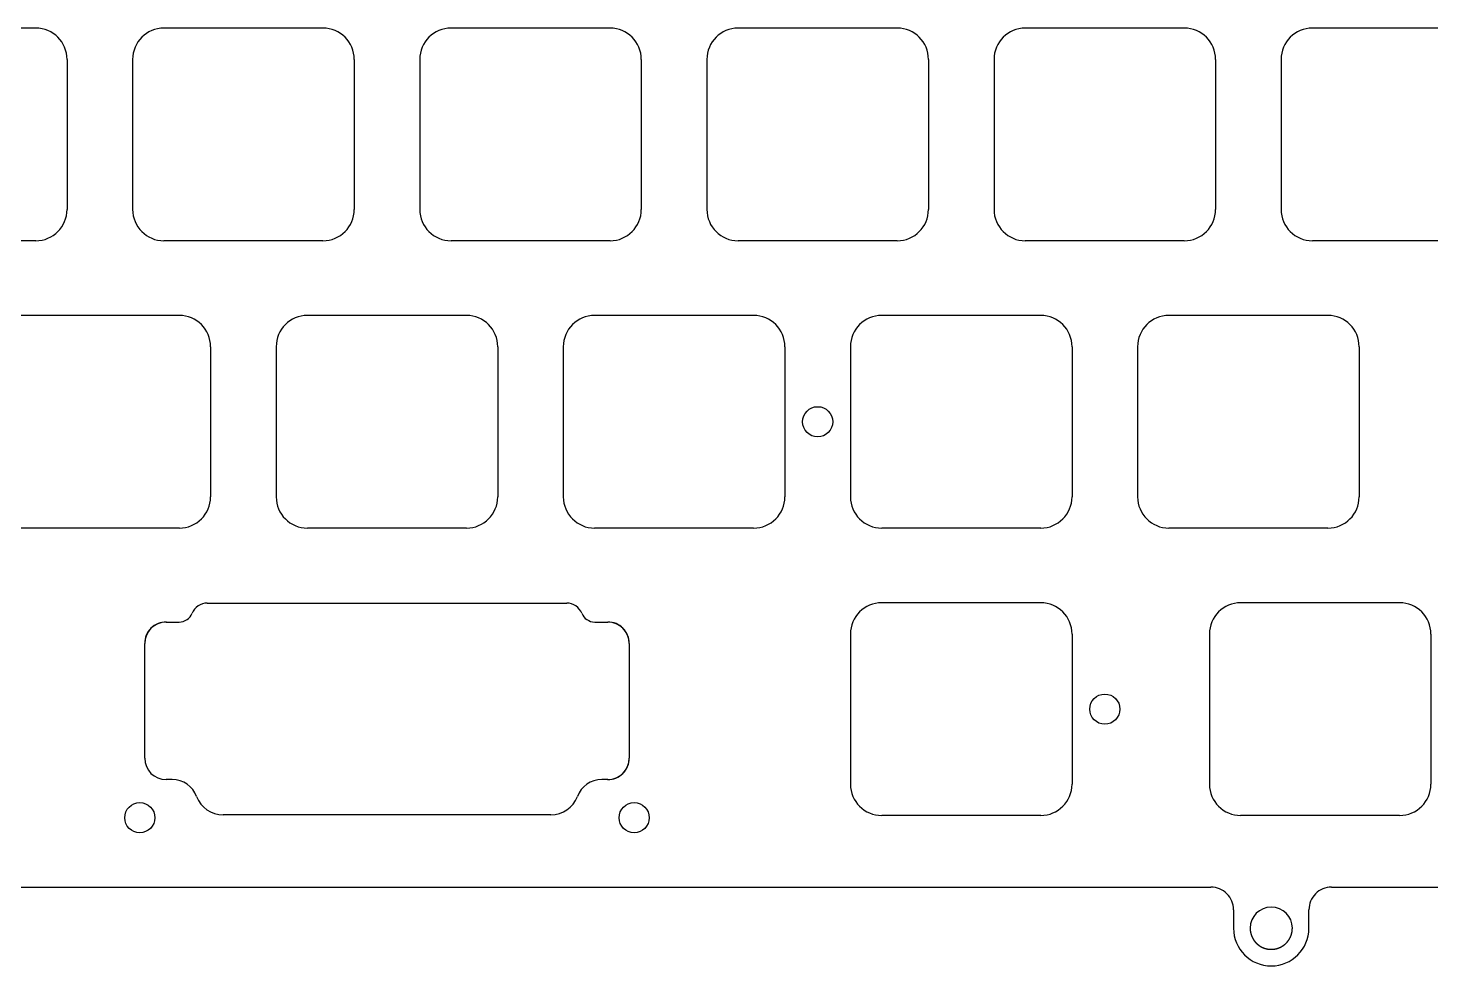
# Model space of a CAD drawing. Header units: millimetres. Extents: x -10 to 277, y -93 to 22.
# Drawn here: x 133.3 to 226.4, y -93.2 to -31 of the extents above; entities that cross this region are included whole.
import ezdxf

# ---------------------------------------------------------------- set-up
doc = ezdxf.new("R2010")
doc.units = ezdxf.units.MM
doc.layers.add('Edge.Cuts', color=53, linetype='CONTINUOUS', true_color=0xc8a339)

msp = doc.modelspace()

# ---------------------------------------------------------------- linework, layer by layer
at = {"layer": 'Edge.Cuts', "linetype": 'CONTINUOUS'}
for p, q in [((133.8625, -31.05), (123.3125, -31.05)), ((152.9125, -31.05), (142.3625, -31.05)), ((171.9625, -31.05), (161.4125, -31.05)), ((191.0125, -31.05), (180.4625, -31.05)), ((210.0625, -31.05), (199.5125, -31.05)), ((229.1125, -31.05), (218.5625, -31.05)), ((135.9375, -33.125), (135.9375, -43.075)), ((140.2875, -33.125), (140.2875, -43.075)), ((154.9875, -33.125), (154.9875, -43.075)), ((159.3375, -33.125), (159.3375, -43.075)), ((174.0375, -33.125), (174.0375, -43.075)), ((178.3875, -33.125), (178.3875, -43.075)), ((193.0875, -33.125), (193.0875, -43.075)), ((197.4375, -33.125), (197.4375, -43.075)), ((212.1375, -33.125), (212.1375, -43.075)), ((216.4875, -33.125), (216.4875, -43.075)), ((133.8625, -45.15), (123.3125, -45.15)), ((152.9125, -45.15), (142.3625, -45.15)), ((171.9625, -45.15), (161.4125, -45.15)), ((191.0125, -45.15), (180.4625, -45.15)), ((210.0625, -45.15), (199.5125, -45.15)), ((229.1125, -45.15), (218.5625, -45.15)), ((143.3875, -50.1), (132.8375, -50.1)), ((162.4375, -50.1), (151.8875, -50.1)), ((181.4875, -50.1), (170.9375, -50.1)), ((200.5375, -50.1), (189.9875, -50.1)), ((219.5875, -50.1), (209.0375, -50.1)), ((145.4625, -52.175), (145.4625, -62.125)), ((149.8125, -52.175), (149.8125, -62.125)), ((164.5125, -52.175), (164.5125, -62.125)), ((168.8625, -52.175), (168.8625, -62.125)), ((183.5625, -52.175), (183.5625, -62.125)), ((187.9125, -52.175), (187.9125, -62.125)), ((202.6125, -52.175), (202.6125, -62.125)), ((206.9625, -52.175), (206.9625, -62.125)), ((221.6625, -52.175), (221.6625, -62.125)), ((143.3875, -64.2), (132.8375, -64.2)), ((162.4375, -64.2), (151.8875, -64.2)), ((181.4875, -64.2), (170.9375, -64.2)), ((200.5375, -64.2), (189.9875, -64.2)), ((219.5875, -64.2), (209.0375, -64.2)), ((54.8705, -88), (211.8295, -88)), ((219.8295, -88), (270.6, -88)), ((213.3295, -89.5), (213.3295, -90.725023)), ((218.3295, -90.725023), (218.3295, -89.5)), ((214.4295, -90.725023), (214.42951, -90.730399)), ((214.42951, -90.730399), (214.42954, -90.735796)), ((214.42954, -90.735796), (214.429591, -90.741159)), ((214.429591, -90.741159), (214.429661, -90.746542)), ((214.429661, -90.746542), (214.429752, -90.751893)), ((214.429752, -90.751893), (214.429863, -90.757263)), ((214.429863, -90.757263), (214.429993, -90.762601)), ((214.429993, -90.762601), (214.430145, -90.76796)), ((214.430145, -90.76796), (214.430315, -90.773287)), ((214.430315, -90.773287), (214.430506, -90.778633)), ((214.430506, -90.778633), (214.430717, -90.78395)), ((214.430717, -90.78395), (214.430948, -90.789285)), ((214.430948, -90.789285), (214.431198, -90.794592)), ((214.431198, -90.794592), (214.43147, -90.799917)), ((214.43147, -90.799917), (214.43176, -90.805214)), ((214.43176, -90.805214), (214.432071, -90.810528)), ((214.432071, -90.810528), (214.432401, -90.815816)), ((214.432401, -90.815816), (214.432752, -90.821121)), ((214.432752, -90.821121), (214.433122, -90.8264)), ((214.433122, -90.8264), (214.433513, -90.831696)), ((214.433513, -90.831696), (214.433922, -90.836967)), ((214.433922, -90.836967), (214.434353, -90.842254)), ((214.434353, -90.842254), (214.434802, -90.847517)), ((214.434802, -90.847517), (214.435273, -90.852796)), ((214.435273, -90.852796), (214.435762, -90.858052)), ((214.435762, -90.858052), (214.436272, -90.863323)), ((214.436272, -90.863323), (214.436801, -90.868571)), ((214.436801, -90.868571), (214.437351, -90.873834)), ((214.437351, -90.873834), (214.437919, -90.879076)), ((214.437919, -90.879076), (214.43851, -90.884332)), ((214.43851, -90.884332), (214.439117, -90.889566)), ((214.439117, -90.889566), (214.439747, -90.894816)), ((214.439747, -90.894816), (214.440395, -90.900044)), ((214.440395, -90.900044), (214.441065, -90.905287)), ((214.441065, -90.905287), (214.441752, -90.910509)), ((214.441752, -90.910509), (214.442462, -90.915746)), ((214.442462, -90.915746), (214.443189, -90.920962)), ((214.443189, -90.920962), (214.443939, -90.926192)), ((214.443939, -90.926192), (214.444706, -90.931403)), ((214.444706, -90.931403), (214.445495, -90.936628)), ((214.445495, -90.936628), (214.446302, -90.941834)), ((214.446302, -90.941834), (214.447131, -90.947053)), ((214.447131, -90.947053), (214.447978, -90.952253)), ((214.447978, -90.952253), (214.448848, -90.957467)), ((214.448848, -90.957467), (214.449734, -90.962663)), ((214.449734, -90.962663), (214.450644, -90.967872)), ((214.450644, -90.967872), (214.45157, -90.973063)), ((214.45157, -90.973063), (214.45252, -90.978267)), ((214.45252, -90.978267), (214.453486, -90.983454)), ((214.453486, -90.983454), (214.454476, -90.988653)), ((214.454476, -90.988653), (214.455483, -90.993836)), ((214.455483, -90.993836), (214.456512, -90.99903)), ((214.456512, -90.99903), (214.457559, -91.004209)), ((214.457559, -91.004209), (214.458629, -91.0094)), ((214.458629, -91.0094), (214.459716, -91.014575)), ((214.459716, -91.014575), (214.460827, -91.019761)), ((214.460827, -91.019761), (214.461954, -91.024933)), ((214.461954, -91.024933), (214.463105, -91.030115)), ((214.463105, -91.030115), (214.464272, -91.035283)), ((214.464272, -91.035283), (214.465463, -91.040462)), ((214.465463, -91.040462), (214.466672, -91.045627)), ((214.466672, -91.045627), (214.467903, -91.050802)), ((214.467903, -91.050802), (214.469152, -91.055964)), ((214.469152, -91.055964), (214.470424, -91.061136)), ((214.470424, -91.061136), (214.471714, -91.066295)), ((214.471714, -91.066295), (214.473026, -91.071464)), ((214.473026, -91.071464), (214.474357, -91.076619)), ((214.474357, -91.076619), (214.47571, -91.081786)), ((214.47571, -91.081786), (214.477081, -91.086939)), ((214.477081, -91.086939), (214.478476, -91.092102)), ((214.478476, -91.092102), (214.479887, -91.097253)), ((214.479887, -91.097253), (214.481323, -91.102413)), ((214.481323, -91.102413), (214.482776, -91.107562)), ((214.482776, -91.107562), (214.484252, -91.11272)), ((214.484252, -91.11272), (214.4855, -91.117023)), ((214.4855, -91.117023), (214.486993, -91.122108)), ((214.486993, -91.122108), (214.488511, -91.127202)), ((214.488511, -91.127202), (214.490043, -91.132277)), ((214.490043, -91.132277), (214.4916, -91.137361)), ((214.4916, -91.137361), (214.493171, -91.142425)), ((214.493171, -91.142425), (214.494766, -91.147498)), ((214.494766, -91.147498), (214.496376, -91.152551)), ((214.496376, -91.152551), (214.498009, -91.157613)), ((214.498009, -91.157613), (214.499657, -91.162654)), ((214.499657, -91.162654), (214.501329, -91.167703)), ((214.501329, -91.167703), (214.503016, -91.172732)), ((214.503016, -91.172732), (214.504726, -91.177769)), ((214.504726, -91.177769), (214.506451, -91.182785)), ((214.506451, -91.182785), (214.508199, -91.187808)), ((214.508199, -91.187808), (214.509961, -91.192811)), ((214.509961, -91.192811), (214.511748, -91.197821)), ((214.511748, -91.197821), (214.513548, -91.20281)), ((214.513548, -91.20281), (214.515372, -91.207805)), ((214.515372, -91.207805), (214.517209, -91.21278)), ((214.517209, -91.21278), (214.519071, -91.217761)), ((217.141268, -91.214185), (217.144921, -91.204271)), ((217.144921, -91.204271), (217.148499, -91.19433)), ((217.148499, -91.19433), (217.152002, -91.184362)), ((217.152002, -91.184362), (217.15543, -91.174369)), ((217.15543, -91.174369), (217.158783, -91.16435)), ((217.158783, -91.16435), (217.16206, -91.154307)), ((217.16206, -91.154307), (217.16526, -91.144242)), ((217.16526, -91.144242), (217.168384, -91.134155)), ((217.168384, -91.134155), (217.171431, -91.124047)), ((217.171431, -91.124047), (217.1735, -91.117023)), ((217.1735, -91.117023), (217.176451, -91.106762)), ((217.176451, -91.106762), (217.179321, -91.096496)), ((217.179321, -91.096496), (217.182109, -91.086227)), ((217.182109, -91.086227), (217.184816, -91.075954)), ((217.184816, -91.075954), (217.187442, -91.065676)), ((217.187442, -91.065676), (217.189987, -91.055393)), ((217.189987, -91.055393), (217.192451, -91.045105)), ((217.192451, -91.045105), (217.194835, -91.034811)), ((217.194835, -91.034811), (217.197138, -91.024512)), ((217.197138, -91.024512), (217.199361, -91.014206)), ((217.199361, -91.014206), (217.201505, -91.003894)), ((217.201505, -91.003894), (217.203568, -90.993576)), ((217.203568, -90.993576), (217.205552, -90.98325)), ((217.205552, -90.98325), (217.207456, -90.972917)), ((217.207456, -90.972917), (217.20928, -90.962576)), ((217.20928, -90.962576), (217.211026, -90.952227)), ((217.211026, -90.952227), (217.212692, -90.941869)), ((217.212692, -90.941869), (217.214279, -90.931503)), ((217.214279, -90.931503), (217.215787, -90.921127)), ((217.215787, -90.921127), (217.217216, -90.910741)), ((217.217216, -90.910741), (217.218567, -90.900345)), ((217.218567, -90.900345), (217.219838, -90.889938)), ((217.219838, -90.889938), (217.221031, -90.879519)), ((217.221031, -90.879519), (217.222146, -90.869089)), ((217.222146, -90.869089), (217.223181, -90.858647)), ((217.223181, -90.858647), (217.224139, -90.848191)), ((217.224139, -90.848191), (217.225017, -90.837722)), ((217.225017, -90.837722), (217.225817, -90.827239)), ((217.225817, -90.827239), (217.226539, -90.816741)), ((217.226539, -90.816741), (217.227182, -90.806228)), ((217.227182, -90.806228), (217.227747, -90.795698)), ((217.227747, -90.795698), (217.228233, -90.785151)), ((217.228233, -90.785151), (217.22864, -90.774586)), ((217.22864, -90.774586), (217.228969, -90.764002)), ((217.228969, -90.764002), (217.229219, -90.753399)), ((217.229219, -90.753399), (217.22939, -90.742774)), ((217.22939, -90.742774), (217.229482, -90.732127)), ((217.229482, -90.732127), (217.2295, -90.725023)), ((214.519071, -91.217761), (214.520946, -91.222722)), ((214.520946, -91.222722), (214.522845, -91.227688)), ((214.522845, -91.227688), (214.524757, -91.232633)), ((214.524757, -91.232633), (214.526693, -91.237584)), ((214.526693, -91.237584), (214.528643, -91.242514)), ((214.528643, -91.242514), (214.530616, -91.247449)), ((214.530616, -91.247449), (214.532603, -91.252363)), ((214.532603, -91.252363), (214.534613, -91.257282)), ((214.534613, -91.257282), (214.536636, -91.262181)), ((214.536636, -91.262181), (214.538683, -91.267083)), ((214.538683, -91.267083), (214.540743, -91.271965)), ((214.540743, -91.271965), (214.542827, -91.276851)), ((214.542827, -91.276851), (214.544923, -91.281717)), ((214.544923, -91.281717), (214.547043, -91.286586)), ((214.547043, -91.286586), (214.549176, -91.291434)), ((214.549176, -91.291434), (214.551333, -91.296286)), ((214.551333, -91.296286), (214.553502, -91.301117)), ((214.553502, -91.301117), (214.555695, -91.305951)), ((214.555695, -91.305951), (214.5579, -91.310765)), ((214.5579, -91.310765), (214.560129, -91.315581)), ((214.560129, -91.315581), (214.562371, -91.320377)), ((214.562371, -91.320377), (214.564635, -91.325176)), ((214.564635, -91.325176), (214.566913, -91.329954)), ((214.566913, -91.329954), (214.569214, -91.334734)), ((214.569214, -91.334734), (214.571527, -91.339494)), ((214.571527, -91.339494), (214.573863, -91.344255)), ((214.573863, -91.344255), (214.576212, -91.348997)), ((214.576212, -91.348997), (214.578584, -91.35374)), ((214.578584, -91.35374), (214.580969, -91.358463)), ((214.580969, -91.358463), (214.583376, -91.363187)), ((214.583376, -91.363187), (214.585796, -91.367891)), ((214.585796, -91.367891), (214.58824, -91.372596)), ((214.58824, -91.372596), (214.590695, -91.377281)), ((214.590695, -91.377281), (214.593173, -91.381968)), ((214.593173, -91.381968), (214.595664, -91.386634)), ((214.595664, -91.386634), (214.598178, -91.3913)), ((214.598178, -91.3913), (214.600704, -91.395947)), ((214.600704, -91.395947), (214.603253, -91.400594)), ((214.603253, -91.400594), (214.605813, -91.405221)), ((214.605813, -91.405221), (214.608398, -91.409849)), ((214.608398, -91.409849), (214.610993, -91.414457)), ((214.610993, -91.414457), (214.613612, -91.419064)), ((214.613612, -91.419064), (214.616243, -91.423652)), ((214.616243, -91.423652), (214.618897, -91.42824)), ((214.618897, -91.42824), (214.621563, -91.432808)), ((214.621563, -91.432808), (214.624252, -91.437376)), ((214.624252, -91.437376), (214.626952, -91.441924)), ((214.626952, -91.441924), (214.629676, -91.446471)), ((214.629676, -91.446471), (214.632411, -91.451)), ((214.632411, -91.451), (214.63517, -91.455527)), ((214.63517, -91.455527), (214.63794, -91.460035)), ((214.63794, -91.460035), (214.640733, -91.464541)), ((214.640733, -91.464541), (214.643537, -91.469029)), ((214.643537, -91.469029), (214.646365, -91.473515)), ((214.646365, -91.473515), (214.649204, -91.477983)), ((214.649204, -91.477983), (214.652066, -91.482448)), ((214.652066, -91.482448), (214.65494, -91.486895)), ((214.65494, -91.486895), (214.657836, -91.49134)), ((214.657836, -91.49134), (214.660744, -91.495766)), ((214.660744, -91.495766), (214.663675, -91.50019)), ((214.663675, -91.50019), (214.666618, -91.504596)), ((214.666618, -91.504596), (214.669583, -91.508999)), ((214.669583, -91.508999), (214.67256, -91.513384)), ((214.67256, -91.513384), (214.67556, -91.517766)), ((214.67556, -91.517766), (214.678572, -91.52213)), ((214.678572, -91.52213), (214.681606, -91.526492)), ((214.681606, -91.526492), (214.684651, -91.530835)), ((214.684651, -91.530835), (214.68772, -91.535175)), ((214.68772, -91.535175), (214.6908, -91.539497)), ((214.6908, -91.539497), (214.693902, -91.543816)), ((214.693902, -91.543816), (214.697017, -91.548117)), ((214.697017, -91.548117), (214.700154, -91.552416)), ((214.700154, -91.552416), (214.703302, -91.556695)), ((214.703302, -91.556695), (214.706473, -91.560972)), ((214.706473, -91.560972), (214.7095, -91.565023)), ((214.7095, -91.565023), (214.712627, -91.569176)), ((214.712627, -91.569176), (214.715777, -91.573326)), ((214.715777, -91.573326), (214.718944, -91.577464)), ((214.718944, -91.577464), (214.722133, -91.581599)), ((214.722133, -91.581599), (214.725338, -91.585723)), ((214.725338, -91.585723), (214.728566, -91.589842)), ((214.728566, -91.589842), (214.73181, -91.593949)), ((214.73181, -91.593949), (214.735075, -91.598052)), ((214.735075, -91.598052), (214.738357, -91.602142)), ((214.738357, -91.602142), (214.74166, -91.606228)), ((214.74166, -91.606228), (214.744979, -91.610301)), ((214.744979, -91.610301), (214.74832, -91.614368)), ((214.74832, -91.614368), (214.751675, -91.618423)), ((214.751675, -91.618423), (214.755052, -91.622472)), ((214.755052, -91.622472), (214.758443, -91.626507)), ((214.758443, -91.626507), (214.761856, -91.630536)), ((214.761856, -91.630536), (214.765283, -91.634551)), ((214.765283, -91.634551), (214.768732, -91.63856)), ((214.768732, -91.63856), (214.772194, -91.642554)), ((214.772194, -91.642554), (214.775677, -91.646543)), ((214.775677, -91.646543), (214.779174, -91.650516)), ((214.779174, -91.650516), (214.782692, -91.654482)), ((214.782692, -91.654482), (214.786222, -91.658433)), ((214.786222, -91.658433), (214.789774, -91.662377)), ((214.789774, -91.662377), (214.793338, -91.666305)), ((214.793338, -91.666305), (214.796923, -91.670227)), ((214.796923, -91.670227), (214.80052, -91.674131)), ((214.80052, -91.674131), (214.804138, -91.678029)), ((214.804138, -91.678029), (214.807767, -91.68191)), ((214.807767, -91.68191), (214.811417, -91.685783)), ((214.811417, -91.685783), (214.815078, -91.68964)), ((214.815078, -91.68964), (214.81876, -91.693488)), ((214.81876, -91.693488), (214.822453, -91.697319)), ((214.822453, -91.697319), (214.826166, -91.701142)), ((214.826166, -91.701142), (214.829889, -91.704948)), ((214.829889, -91.704948), (214.833633, -91.708745)), ((214.833633, -91.708745), (214.837387, -91.712524)), ((214.837387, -91.712524), (214.841161, -91.716295)), ((214.841161, -91.716295), (214.844945, -91.720047)), ((214.844945, -91.720047), (214.848748, -91.72379)), ((214.848748, -91.72379), (214.852562, -91.727515)), ((214.852562, -91.727515), (214.856395, -91.731232)), ((214.856395, -91.731232), (214.860237, -91.734929)), ((214.860237, -91.734929), (214.864098, -91.738617)), ((214.864098, -91.738617), (214.867969, -91.742286)), ((214.867969, -91.742286), (214.871859, -91.745945)), ((214.871859, -91.745945), (214.875757, -91.749585)), ((214.875757, -91.749585), (214.879675, -91.753216)), ((214.879675, -91.753216), (214.883601, -91.756827)), ((214.883601, -91.756827), (214.887546, -91.760428)), ((214.887546, -91.760428), (214.891499, -91.76401)), ((214.891499, -91.76401), (214.895471, -91.767581)), ((214.895471, -91.767581), (214.899451, -91.771132)), ((214.899451, -91.771132), (214.903449, -91.774674)), ((214.903449, -91.774674), (214.907455, -91.778194)), ((214.907455, -91.778194), (214.911479, -91.781705)), ((214.911479, -91.781705), (214.915511, -91.785195)), ((214.915511, -91.785195), (214.91956, -91.788675)), ((214.91956, -91.788675), (214.923617, -91.792134)), ((214.923617, -91.792134), (214.927692, -91.795582)), ((214.927692, -91.795582), (214.931773, -91.799009)), ((214.931773, -91.799009), (214.935873, -91.802426)), ((214.935873, -91.802426), (214.939979, -91.805822)), ((214.939979, -91.805822), (214.944103, -91.809206)), ((214.944103, -91.809206), (214.948233, -91.81257)), ((214.948233, -91.81257), (214.95238, -91.815922)), ((214.95238, -91.815922), (214.956534, -91.819253)), ((214.956534, -91.819253), (214.960705, -91.822572)), ((214.960705, -91.822572), (214.964882, -91.82587)), ((214.964882, -91.82587), (214.969076, -91.829157)), ((214.969076, -91.829157), (214.973275, -91.832422)), ((214.973275, -91.832422), (214.977492, -91.835675)), ((214.977492, -91.835675), (214.981714, -91.838907)), ((214.981714, -91.838907), (214.985953, -91.842127)), ((214.985953, -91.842127), (214.990197, -91.845325)), ((214.990197, -91.845325), (214.994458, -91.848511)), ((214.994458, -91.848511), (214.998724, -91.851676)), ((214.998724, -91.851676), (215.003007, -91.854828)), ((215.003007, -91.854828), (215.007293, -91.857958)), ((215.007293, -91.857958), (215.011597, -91.861076)), ((215.011597, -91.861076), (215.015905, -91.864172)), ((215.015905, -91.864172), (215.02023, -91.867255)), ((215.02023, -91.867255), (215.024558, -91.870317)), ((215.024558, -91.870317), (215.028904, -91.873365)), ((215.028904, -91.873365), (215.033252, -91.876392)), ((215.033252, -91.876392), (215.037618, -91.879406)), ((215.037618, -91.879406), (215.041986, -91.882398)), ((215.041986, -91.882398), (215.046372, -91.885376)), ((215.046372, -91.885376), (215.05076, -91.888333)), ((215.05076, -91.888333), (215.055165, -91.891277)), ((215.055165, -91.891277), (215.059572, -91.894198)), ((215.059572, -91.894198), (215.063996, -91.897106)), ((215.063996, -91.897106), (215.068423, -91.899992)), ((215.068423, -91.899992), (215.072866, -91.902864)), ((215.072866, -91.902864), (215.077311, -91.905715)), ((215.077311, -91.905715), (215.081773, -91.908551)), ((215.081773, -91.908551), (215.086237, -91.911366)), ((215.086237, -91.911366), (215.090716, -91.914166)), ((215.090716, -91.914166), (215.095199, -91.916945)), ((215.095199, -91.916945), (215.099696, -91.91971)), ((215.099696, -91.91971), (215.104196, -91.922452)), ((215.104196, -91.922452), (215.108712, -91.92518)), ((215.108712, -91.92518), (215.113229, -91.927887)), ((215.113229, -91.927887), (215.117762, -91.930579)), ((215.117762, -91.930579), (215.122297, -91.933249)), ((215.122297, -91.933249), (215.126847, -91.935905)), ((215.126847, -91.935905), (215.131399, -91.938538)), ((215.131399, -91.938538), (215.135966, -91.941157)), ((215.135966, -91.941157), (215.140535, -91.943754)), ((215.140535, -91.943754), (215.145119, -91.946337)), ((215.145119, -91.946337), (215.149704, -91.948897)), ((215.149704, -91.948897), (215.154305, -91.951443)), ((215.154305, -91.951443), (215.158907, -91.953966)), ((215.158907, -91.953966), (215.163523, -91.956475)), ((215.163523, -91.956475), (215.170676, -91.960317)), ((215.170676, -91.960317), (215.17532, -91.962782)), ((215.17532, -91.962782), (215.179977, -91.965232)), ((215.179977, -91.965232), (215.184646, -91.967665)), ((215.184646, -91.967665), (215.189328, -91.970083)), ((215.189328, -91.970083), (215.19402, -91.972483)), ((215.19402, -91.972483), (215.198726, -91.974868)), ((215.198726, -91.974868), (215.203442, -91.977236)), ((215.203442, -91.977236), (215.208171, -91.979587)), ((215.208171, -91.979587), (215.21291, -91.981921)), ((215.21291, -91.981921), (215.217662, -91.98424)), ((215.217662, -91.98424), (215.222422, -91.98654)), ((215.222422, -91.98654), (215.227196, -91.988824)), ((215.227196, -91.988824), (215.231978, -91.99109)), ((215.231978, -91.99109), (215.236772, -91.99334)), ((215.236772, -91.99334), (215.241575, -91.995572)), ((215.241575, -91.995572), (215.24639, -91.997787)), ((215.24639, -91.997787), (215.251212, -91.999983)), ((215.251212, -91.999983), (215.256047, -92.002163)), ((215.256047, -92.002163), (215.260888, -92.004325)), ((215.260888, -92.004325), (215.265742, -92.00647)), ((215.265742, -92.00647), (215.270602, -92.008595)), ((215.270602, -92.008595), (215.275474, -92.010704)), ((215.275474, -92.010704), (215.280352, -92.012794)), ((215.280352, -92.012794), (215.285241, -92.014867)), ((215.285241, -92.014867), (215.290136, -92.016921)), ((215.290136, -92.016921), (215.295043, -92.018958)), ((215.295043, -92.018958), (215.299954, -92.020975)), ((215.299954, -92.020975), (215.304877, -92.022975)), ((215.304877, -92.022975), (215.309804, -92.024955)), ((215.309804, -92.024955), (215.314743, -92.026918)), ((215.314743, -92.026918), (215.319685, -92.028862)), ((215.319685, -92.028862), (215.324638, -92.030787)), ((215.324638, -92.030787), (215.329595, -92.032693)), ((215.329595, -92.032693), (215.334563, -92.034582)), ((215.334563, -92.034582), (215.339533, -92.03645)), ((215.339533, -92.03645), (215.344514, -92.038301)), ((215.344514, -92.038301), (215.349498, -92.040131)), ((215.349498, -92.040131), (215.354492, -92.041944)), ((215.354492, -92.041944), (215.359488, -92.043737)), ((215.359488, -92.043737), (215.364494, -92.045511)), ((215.364494, -92.045511), (215.369502, -92.047265)), ((215.369502, -92.047265), (215.37452, -92.049001)), ((215.37452, -92.049001), (215.379539, -92.050717)), ((215.379539, -92.050717), (215.384568, -92.052415)), ((215.384568, -92.052415), (215.389598, -92.054091)), ((215.389598, -92.054091), (215.394637, -92.05575)), ((215.394637, -92.05575), (215.399677, -92.057388)), ((215.399677, -92.057388), (215.404726, -92.059008)), ((215.404726, -92.059008), (215.409775, -92.060607)), ((215.409775, -92.060607), (215.414833, -92.062188)), ((215.414833, -92.062188), (215.41989, -92.063747)), ((215.41989, -92.063747), (215.424957, -92.065289)), ((215.424957, -92.065289), (215.430023, -92.066809)), ((215.430023, -92.066809), (215.435097, -92.068311)), ((215.435097, -92.068311), (215.44017, -92.069791)), ((215.44017, -92.069791), (215.445252, -92.071254)), ((215.445252, -92.071254), (215.450332, -92.072695)), ((215.450332, -92.072695), (215.455421, -92.074117)), ((215.455421, -92.074117), (215.460507, -92.075518)), ((215.460507, -92.075518), (215.465602, -92.076901)), ((215.465602, -92.076901), (215.470694, -92.078262)), ((215.470694, -92.078262), (215.475795, -92.079605)), ((215.475795, -92.079605), (215.484884, -92.081946)), ((215.484884, -92.081946), (215.495077, -92.084493)), ((215.495077, -92.084493), (215.505303, -92.086967)), ((215.505303, -92.086967), (215.515561, -92.089365)), ((215.515561, -92.089365), (215.525849, -92.091688)), ((215.525849, -92.091688), (215.536165, -92.093936)), ((215.536165, -92.093936), (215.546509, -92.096108)), ((215.546509, -92.096108), (215.556878, -92.098204)), ((215.556878, -92.098204), (215.562072, -92.099223)), ((215.562072, -92.099223), (215.567272, -92.100222)), ((215.567272, -92.100222), (215.572477, -92.101203)), ((215.572477, -92.101203), (215.577688, -92.102164)), ((215.577688, -92.102164), (215.582904, -92.103106)), ((215.582904, -92.103106), (215.588126, -92.104028)), ((215.588126, -92.104028), (215.593352, -92.104931)), ((215.593352, -92.104931), (215.598583, -92.105814)), ((215.598583, -92.105814), (215.603819, -92.106678)), ((215.603819, -92.106678), (215.609059, -92.107523)), ((215.609059, -92.107523), (215.614303, -92.108348)), ((215.614303, -92.108348), (215.619551, -92.109153)), ((215.619551, -92.109153), (215.624803, -92.109938)), ((215.624803, -92.109938), (215.630059, -92.110704)), ((215.630059, -92.110704), (215.635318, -92.11145)), ((215.635318, -92.11145), (215.64058, -92.112177)), ((215.64058, -92.112177), (215.645845, -92.112883)), ((215.645845, -92.112883), (215.651114, -92.11357)), ((215.651114, -92.11357), (215.656384, -92.114237)), ((215.656384, -92.114237), (215.661658, -92.114884)), ((215.661658, -92.114884), (215.666933, -92.115511)), ((215.666933, -92.115511), (215.672212, -92.116119)), ((215.672212, -92.116119), (215.677491, -92.116706)), ((215.677491, -92.116706), (215.682773, -92.117273)), ((215.682773, -92.117273), (215.688055, -92.117821)), ((215.688055, -92.117821), (215.69334, -92.118349)), ((215.69334, -92.118349), (215.698625, -92.118856)), ((215.698625, -92.118856), (215.703913, -92.119344)), ((215.703913, -92.119344), (215.709199, -92.119811)), ((215.709199, -92.119811), (215.714488, -92.120259)), ((215.714488, -92.120259), (215.719776, -92.120686)), ((215.719776, -92.120686), (215.725066, -92.121093)), ((215.725066, -92.121093), (215.730353, -92.121481)), ((215.730353, -92.121481), (215.735643, -92.121848)), ((215.735643, -92.121848), (215.740931, -92.122195)), ((215.740931, -92.122195), (215.74622, -92.122522)), ((215.74622, -92.122522), (215.751506, -92.122829)), ((215.751506, -92.122829), (215.756794, -92.123116)), ((215.756794, -92.123116), (215.762078, -92.123383)), ((215.762078, -92.123383), (215.767364, -92.123629)), ((215.767364, -92.123629), (215.772646, -92.123856)), ((215.772646, -92.123856), (215.777929, -92.124062)), ((215.777929, -92.124062), (215.783207, -92.124249)), ((215.783207, -92.124249), (215.788486, -92.124415)), ((215.788486, -92.124415), (215.793761, -92.124561)), ((215.793761, -92.124561), (215.799036, -92.124687)), ((215.799036, -92.124687), (215.804306, -92.124793)), ((215.804306, -92.124793), (215.809576, -92.124879)), ((215.809576, -92.124879), (215.814841, -92.124945)), ((215.814841, -92.124945), (215.820106, -92.124991)), ((215.820106, -92.124991), (215.8295, -92.125023)), ((215.8295, -92.125023), (215.840005, -92.124983)), ((215.840005, -92.124983), (215.850522, -92.124863)), ((215.850522, -92.124863), (215.86105, -92.124663)), ((215.86105, -92.124663), (215.871588, -92.124383)), ((215.871588, -92.124383), (215.882135, -92.124022)), ((215.882135, -92.124022), (215.892689, -92.123582)), ((215.892689, -92.123582), (215.903249, -92.123061)), ((215.903249, -92.123061), (215.913813, -92.12246)), ((215.913813, -92.12246), (215.92438, -92.121778)), ((215.92438, -92.121778), (215.934949, -92.121017)), ((215.934949, -92.121017), (215.945518, -92.120175)), ((215.945518, -92.120175), (215.956085, -92.119253)), ((215.956085, -92.119253), (215.966649, -92.118251)), ((215.966649, -92.118251), (215.97721, -92.117169)), ((215.97721, -92.117169), (215.987764, -92.116008)), ((215.987764, -92.116008), (215.998311, -92.114767)), ((215.998311, -92.114767), (216.00885, -92.113446)), ((216.00885, -92.113446), (216.019378, -92.112046)), ((216.019378, -92.112046), (216.029894, -92.110567)), ((216.029894, -92.110567), (216.040397, -92.109009)), ((216.040397, -92.109009), (216.050885, -92.107372)), ((216.050885, -92.107372), (216.061357, -92.105657)), ((216.061357, -92.105657), (216.066587, -92.10477)), ((216.066587, -92.10477), (216.071812, -92.103864)), ((216.071812, -92.103864), (216.077032, -92.102938)), ((216.077032, -92.102938), (216.082247, -92.101993)), ((216.082247, -92.101993), (216.087456, -92.101028)), ((216.087456, -92.101028), (216.092661, -92.100044)), ((216.092661, -92.100044), (216.09786, -92.099041)), ((216.09786, -92.099041), (216.103053, -92.098019)), ((216.103053, -92.098019), (216.10824, -92.096977)), ((216.10824, -92.096977), (216.113421, -92.095916)), ((216.113421, -92.095916), (216.118595, -92.094836)), ((216.118595, -92.094836), (216.123764, -92.093737)), ((216.123764, -92.093737), (216.128925, -92.092619)), ((216.128925, -92.092619), (216.13408, -92.091482)), ((216.13408, -92.091482), (216.139227, -92.090326)), ((216.139227, -92.090326), (216.144367, -92.089151)), ((216.144367, -92.089151), (216.1495, -92.087958)), ((216.1495, -92.087958), (216.154626, -92.086745)), ((216.154626, -92.086745), (216.159742, -92.085514)), ((216.159742, -92.085514), (216.164852, -92.084264)), ((216.164852, -92.084264), (216.174115, -92.081946)), ((216.174115, -92.081946), (216.184296, -92.079319)), ((216.184296, -92.079319), (216.194467, -92.076612)), ((216.194467, -92.076612), (216.204627, -92.073826)), ((216.204627, -92.073826), (216.214775, -92.070959)), ((216.214775, -92.070959), (216.224909, -92.068014)), ((216.224909, -92.068014), (216.235029, -92.06499)), ((216.235029, -92.06499), (216.245133, -92.061887)), ((216.245133, -92.061887), (216.255221, -92.058706)), ((216.255221, -92.058706), (216.26529, -92.055446)), ((216.26529, -92.055446), (216.27534, -92.052109)), ((216.27534, -92.052109), (216.285369, -92.048695)), ((216.285369, -92.048695), (216.295377, -92.045204)), ((216.295377, -92.045204), (216.305361, -92.041636)), ((216.305361, -92.041636), (216.315321, -92.037992)), ((216.315321, -92.037992), (216.325256, -92.034272)), ((216.325256, -92.034272), (216.335163, -92.030477)), ((216.335163, -92.030477), (216.345043, -92.026607)), ((216.345043, -92.026607), (216.354893, -92.022663)), ((216.354893, -92.022663), (216.364711, -92.018646)), ((216.364711, -92.018646), (216.374498, -92.014555)), ((216.374498, -92.014555), (216.384251, -92.010392)), ((216.384251, -92.010392), (216.393969, -92.006156)), ((216.393969, -92.006156), (216.403651, -92.00185)), ((216.403651, -92.00185), (216.413295, -91.997473)), ((216.413295, -91.997473), (216.4229, -91.993025)), ((216.4229, -91.993025), (216.432465, -91.988509)), ((216.432465, -91.988509), (216.441988, -91.983924)), ((216.441988, -91.983924), (216.451467, -91.979271)), ((216.451467, -91.979271), (216.460902, -91.974551)), ((216.460902, -91.974551), (216.470291, -91.969764)), ((216.470291, -91.969764), (216.479632, -91.964912)), ((216.479632, -91.964912), (216.488323, -91.960317)), ((216.488323, -91.960317), (216.49754, -91.955356)), ((216.49754, -91.955356), (216.506724, -91.950322)), ((216.506724, -91.950322), (216.515877, -91.945215)), ((216.515877, -91.945215), (216.524995, -91.940035)), ((216.524995, -91.940035), (216.534081, -91.934782)), ((216.534081, -91.934782), (216.543132, -91.929456)), ((216.543132, -91.929456), (216.552149, -91.924059)), ((216.552149, -91.924059), (216.561131, -91.918589)), ((216.561131, -91.918589), (216.570077, -91.913048)), ((216.570077, -91.913048), (216.578987, -91.907435)), ((216.578987, -91.907435), (216.587861, -91.901751)), ((216.587861, -91.901751), (216.596697, -91.895996)), ((216.596697, -91.895996), (216.605495, -91.89017)), ((216.605495, -91.89017), (216.614255, -91.884274)), ((216.614255, -91.884274), (216.622976, -91.878308)), ((216.622976, -91.878308), (216.631657, -91.872273)), ((216.631657, -91.872273), (216.640297, -91.866169)), ((216.640297, -91.866169), (216.648897, -91.859996)), ((216.648897, -91.859996), (216.657455, -91.853754)), ((216.657455, -91.853754), (216.665971, -91.847445)), ((216.665971, -91.847445), (216.674444, -91.841068)), ((216.674444, -91.841068), (216.682873, -91.834625)), ((216.682873, -91.834625), (216.691257, -91.828115)), ((216.691257, -91.828115), (216.699597, -91.821539)), ((216.699597, -91.821539), (216.70789, -91.814898)), ((216.70789, -91.814898), (216.716136, -91.808192)), ((216.716136, -91.808192), (216.724335, -91.801422)), ((216.724335, -91.801422), (216.732485, -91.794588)), ((216.732485, -91.794588), (216.740587, -91.787692)), ((216.740587, -91.787692), (216.748638, -91.780733)), ((216.748638, -91.780733), (216.756638, -91.773713)), ((216.756638, -91.773713), (216.764586, -91.766633)), ((216.764586, -91.766633), (216.772482, -91.759492)), ((216.772482, -91.759492), (216.780325, -91.752292)), ((216.780325, -91.752292), (216.788112, -91.745034)), ((216.788112, -91.745034), (216.795845, -91.737718)), ((216.795845, -91.737718), (216.803521, -91.730346)), ((216.803521, -91.730346), (216.81114, -91.722918)), ((216.81114, -91.722918), (216.818701, -91.715436)), ((216.818701, -91.715436), (216.826202, -91.7079)), ((216.826202, -91.7079), (216.833644, -91.700311)), ((216.833644, -91.700311), (216.841024, -91.692671)), ((216.841024, -91.692671), (216.848342, -91.68498)), ((216.848342, -91.68498), (216.855597, -91.67724)), ((216.855597, -91.67724), (216.862788, -91.669451)), ((216.862788, -91.669451), (216.869914, -91.661616)), ((216.869914, -91.661616), (216.876973, -91.653735)), ((216.876973, -91.653735), (216.883965, -91.645809)), ((216.883965, -91.645809), (216.890889, -91.637841)), ((216.890889, -91.637841), (216.897743, -91.62983)), ((216.897743, -91.62983), (216.904527, -91.62178)), ((216.904527, -91.62178), (216.911239, -91.61369)), ((216.911239, -91.61369), (216.917879, -91.605563)), ((216.917879, -91.605563), (216.924445, -91.5974)), ((216.924445, -91.5974), (216.930936, -91.589203)), ((216.930936, -91.589203), (216.937352, -91.580973)), ((216.937352, -91.580973), (216.943691, -91.572711)), ((216.943691, -91.572711), (216.9495, -91.565023)), ((216.9495, -91.565023), (216.95583, -91.556516)), ((216.95583, -91.556516), (216.962092, -91.547968)), ((216.962092, -91.547968), (216.968286, -91.539377)), ((216.968286, -91.539377), (216.974411, -91.530746)), ((216.974411, -91.530746), (216.980468, -91.522073)), ((216.980468, -91.522073), (216.986457, -91.513359)), ((216.986457, -91.513359), (216.992377, -91.504603)), ((216.992377, -91.504603), (216.998228, -91.495807)), ((216.998228, -91.495807), (217.004011, -91.486971)), ((217.004011, -91.486971), (217.009725, -91.478093)), ((217.009725, -91.478093), (217.015371, -91.469176)), ((217.015371, -91.469176), (217.020947, -91.460218)), ((217.020947, -91.460218), (217.026455, -91.45122)), ((217.026455, -91.45122), (217.031893, -91.442183)), ((217.031893, -91.442183), (217.037262, -91.433106)), ((217.037262, -91.433106), (217.042562, -91.423989)), ((217.042562, -91.423989), (217.047793, -91.414834)), ((217.047793, -91.414834), (217.052953, -91.40564)), ((217.052953, -91.40564), (217.058045, -91.396408)), ((217.058045, -91.396408), (217.063066, -91.387137)), ((217.063066, -91.387137), (217.068017, -91.377828)), ((217.068017, -91.377828), (217.072898, -91.368482)), ((217.072898, -91.368482), (217.077708, -91.359099)), ((217.077708, -91.359099), (217.082448, -91.349679)), ((217.082448, -91.349679), (217.087117, -91.340222)), ((217.087117, -91.340222), (217.091715, -91.33073)), ((217.091715, -91.33073), (217.096242, -91.321201)), ((217.096242, -91.321201), (217.100697, -91.311638)), ((217.100697, -91.311638), (217.105081, -91.30204)), ((217.105081, -91.30204), (217.109392, -91.292407)), ((217.109392, -91.292407), (217.113632, -91.282741)), ((217.113632, -91.282741), (217.117799, -91.273042)), ((217.117799, -91.273042), (217.121894, -91.26331)), ((217.121894, -91.26331), (217.125915, -91.253546)), ((217.125915, -91.253546), (217.129864, -91.243751)), ((217.129864, -91.243751), (217.133739, -91.233925)), ((217.133739, -91.233925), (217.13754, -91.22407)), ((217.13754, -91.22407), (217.141268, -91.214185))]:
    msp.add_line(p, q, dxfattribs=at)
at = {"layer": 'Edge.Cuts', "linetype": 'Continuous'}
for p, q in [((145.23468, -69.1724), (169.08992, -69.1724)), ((145.234875, -69.172411), (145.234875, -69.1724)), ((145.234875, -69.1724), (169.090075, -69.1724)), ((200.5375, -69.15), (189.987499, -69.15)), ((200.5375, -69.15), (189.987499, -69.15)), ((224.35, -69.15), (213.799999, -69.15)), ((224.35, -69.15), (213.799999, -69.15)), ((142.51186, -70.42456), (143.37747, -70.42456)), ((142.524012, -70.42456), (143.377575, -70.42456)), ((143.377575, -70.424548), (143.377575, -70.42456)), ((170.94713, -70.42456), (171.81274, -70.42456)), ((170.947275, -70.42456), (171.812875, -70.42456)), ((187.9125, -71.225), (187.9125, -81.175001)), ((187.9125, -71.225), (187.9125, -81.175001)), ((202.6125, -71.225), (202.6125, -81.175)), ((202.6125, -71.225), (202.6125, -81.175)), ((211.725, -71.225), (211.725, -81.175001)), ((211.725, -71.225), (211.725, -81.175001)), ((226.425, -71.225), (226.425, -81.175)), ((226.425, -71.225), (226.425, -81.175)), ((141.08686, -79.45044), (141.08686, -71.84956)), ((141.086985, -79.45044), (141.086985, -71.8497)), ((173.23774, -71.84956), (173.23774, -79.45044)), ((173.237865, -71.84956), (173.237865, -79.4504)), ((142.9159, -80.87544), (142.51186, -80.87544)), ((142.916075, -80.87544), (142.511975, -80.87544)), ((171.81274, -80.87544), (171.4087, -80.87544)), ((171.800958, -80.87544), (171.408825, -80.87544)), ((168.0378, -83.21191), (146.2868, -83.21191)), ((168.037925, -83.21191), (146.287075, -83.21191)), ((200.5375, -83.25), (189.9875, -83.25)), ((200.5375, -83.25), (189.9875, -83.25)), ((224.35, -83.25), (213.8, -83.25)), ((224.35, -83.25), (213.8, -83.25))]:
    msp.add_line(p, q, dxfattribs=at)
at = {"layer": 'Edge.Cuts'}
for centre in [(185.7375, -57.15), (204.7875, -76.2), (140.7625, -83.4), (173.5625, -83.4)]:
    msp.add_circle(centre, 1, dxfattribs=at)
for centre, radius, start, end in [((133.8625, -33.125), 2.075, 0, 90), ((142.3625, -33.125), 2.075, 90, 180), ((152.9125, -33.125), 2.075, 0, 90), ((161.4125, -33.125), 2.075, 90, 180), ((171.9625, -33.125), 2.075, 0, 90), ((180.4625, -33.125), 2.075, 90, 180), ((191.0125, -33.125), 2.075, 0, 90), ((199.5125, -33.125), 2.075, 90, 180), ((210.0625, -33.125), 2.075, 0, 90), ((218.5625, -33.125), 2.075, 90, 180), ((133.8625, -43.075), 2.075, -90, 0), ((142.3625, -43.075), 2.075, -180, -90), ((152.9125, -43.075), 2.075, -90, 0), ((161.4125, -43.075), 2.075, -180, -90), ((171.9625, -43.075), 2.075, -90, 0), ((180.4625, -43.075), 2.075, -180, -90), ((191.0125, -43.075), 2.075, -90, 0), ((199.5125, -43.075), 2.075, -180, -90), ((210.0625, -43.075), 2.075, -90, 0), ((218.5625, -43.075), 2.075, -180, -90), ((143.3875, -52.175), 2.075, 0, 90), ((151.8875, -52.175), 2.075, 90, 180), ((162.4375, -52.175), 2.075, 0, 90), ((170.9375, -52.175), 2.075, 90, 180), ((181.4875, -52.175), 2.075, 0, 90), ((189.9875, -52.175), 2.075, 90, 180), ((200.5375, -52.175), 2.075, 0, 90), ((209.0375, -52.175), 2.075, 90, 180), ((219.5875, -52.175), 2.075, 0, 90), ((143.3875, -62.125), 2.075, -90, 0), ((151.8875, -62.125), 2.075, -180, -90), ((162.4375, -62.125), 2.075, -90, 0), ((170.9375, -62.125), 2.075, -180, -90), ((181.4875, -62.125), 2.075, -90, 0), ((189.9875, -62.125), 2.075, -180, -90), ((200.5375, -62.125), 2.075, -90, 0), ((209.0375, -62.125), 2.075, -180, -90), ((219.5875, -62.125), 2.075, -90, 0), ((145.2347, -70.2474), 1.075006, 90.00106597, 157.97610066), ((145.2348, -70.2474), 1.074983, 89.99600256, 157.97560099), ((169.0899, -70.2474), 1.075, 22.02389934, 89.99893403), ((169.09, -70.2474), 1.075, 22.02339581, 89.99600262), ((189.9875, -71.225), 2.075, 90.00002761, 180), ((189.9875, -71.225), 2.075, 90.00002761, 180), ((200.5375, -71.225), 2.075, 0, 90), ((200.5375, -71.225), 2.075, 0, 90), ((213.8, -71.225), 2.075, 90.00002761, 180), ((213.8, -71.225), 2.075, 90.00002761, 180), ((224.35, -71.225), 2.075, 0, 90), ((224.35, -71.225), 2.075, 0, 90), ((142.51186, -71.84956), 1.425, 90, 180), ((142.5121, -71.8496), 1.425115, 89.52108049, 180.00402043), ((143.37747, -69.49615), 0.928411, 270, 337.97729805), ((143.3776, -69.4962), 0.928388, 269.99845712, 337.98004296), ((170.9471, -69.4961), 0.92846, 202.02625676, 270.00185132), ((170.9473, -69.4961), 0.92846, 202.02454675, 269.99845724), ((171.81274, -71.84956), 1.425, 0, 90), ((171.8129, -71.8495), 1.42494, 359.99758744, 90.00100523), ((142.51186, -79.45044), 1.425, 180, 270), ((142.512, -79.4504), 1.42504, 180.00160826, 269.99899484), ((171.8127, -79.4504), 1.425165, 269.52789202, 0), ((171.8127, -79.4504), 1.42504, 270.00160826, 359.99839174), ((142.91591, -82.60037), 1.72493, 20.54597615, 90.00033216), ((142.9161, -82.6003), 1.72486, 20.54456057, 90.00083044), ((171.4087, -82.6004), 1.724938, 90, 159.45340178), ((171.4088, -82.6004), 1.724915, 89.99916959, 159.45311033), ((189.9875, -81.175), 2.075, 180.00002761, 270), ((189.9875, -81.175), 2.075, 180.00002761, 270), ((200.5375, -81.175), 2.075, 270, 0), ((200.5375, -81.175), 2.075, 270, 0), ((213.8, -81.175), 2.075, 180.00002761, 270), ((213.8, -81.175), 2.075, 180.00002761, 270), ((224.35, -81.175), 2.075, 270, 0), ((224.35, -81.175), 2.075, 270, 0), ((146.28681, -81.33696), 1.87495, 200.54592343, 269.99969441), ((146.287, -81.3369), 1.87501, 200.54694304, 270.00229182), ((168.0378, -81.337), 1.874943, 270, 339.45493501), ((168.0378, -81.3368), 1.87513, 270.00381945, 339.45055299), ((211.829501, -89.499999), 1.499999, -0.0000382, 90.0000382), ((219.829497, -89.499997), 1.499997, -270.00011459, -179.99988541), ((215.8295, -90.725023), 1.4, 0, 180), ((215.8295, -90.725023), 2.5, -180, 0)]:
    msp.add_arc(centre, radius, start, end, dxfattribs=at)

doc.saveas('drawing.dxf')
